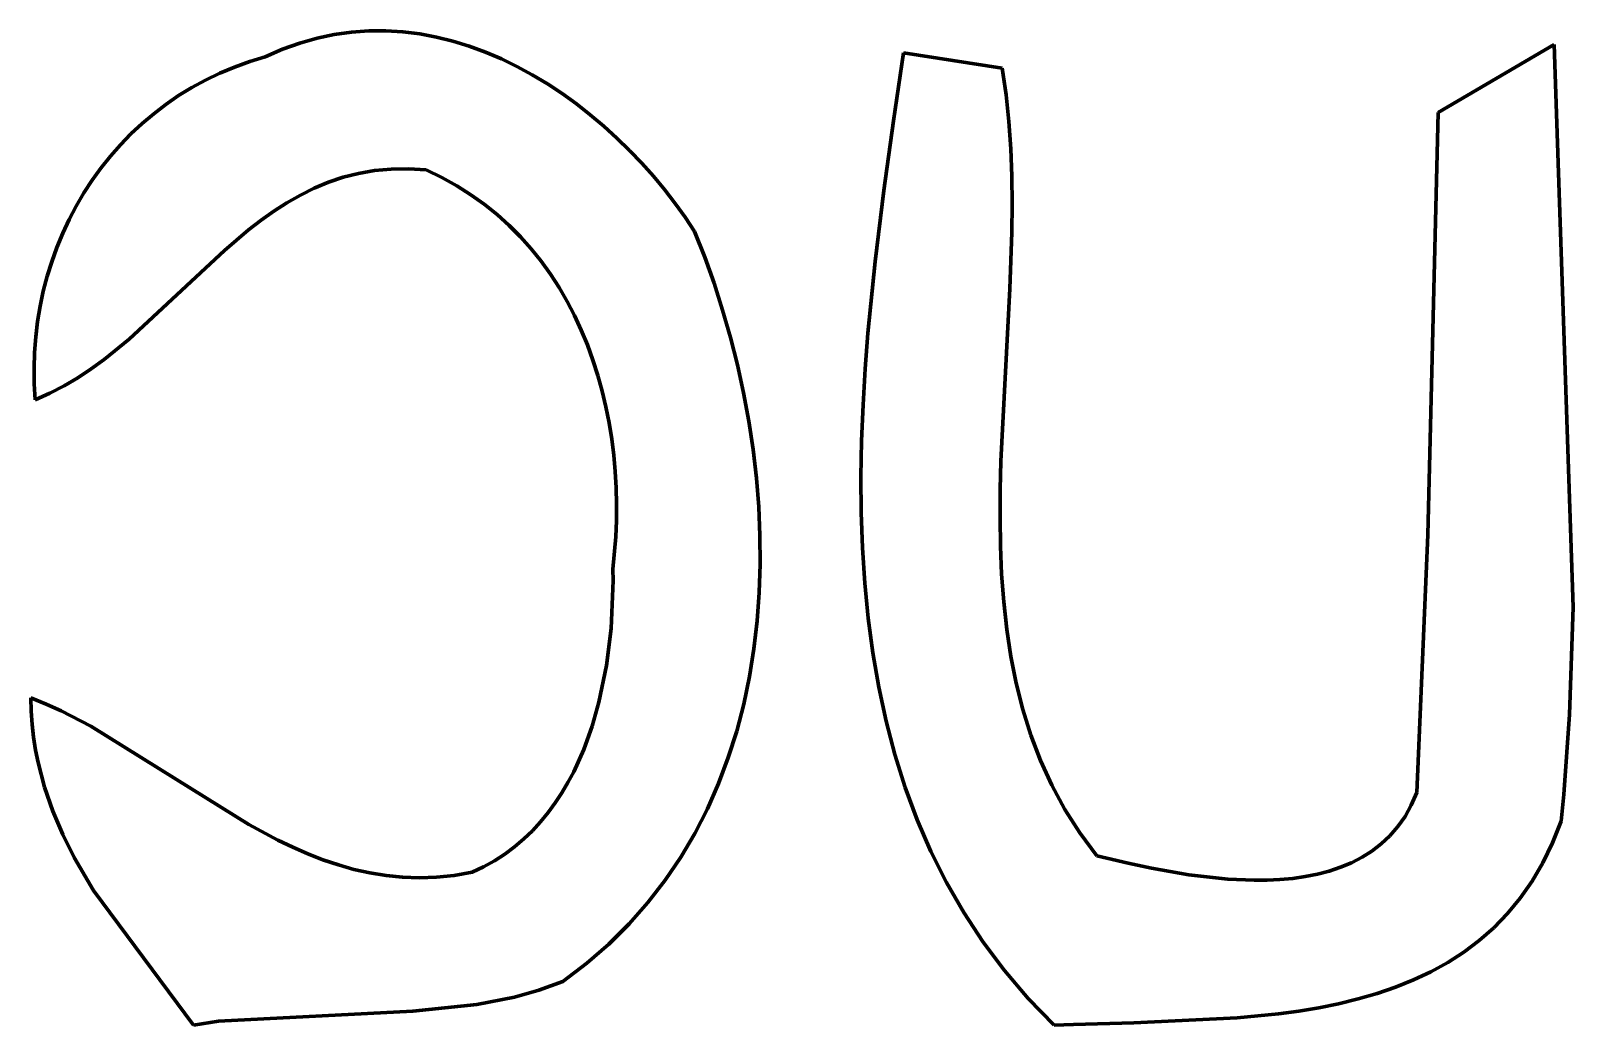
# Model space of a CAD drawing. Header units: millimetres. Extents: x 0 to 18.7, y 0 to 10.7.
# Drawn here: x 11.276 to 12.197, y 8.172 to 8.766 of the extents above; entities that cross this region are included whole.
import ezdxf

# ---------------------------------------------------------------- set-up
doc = ezdxf.new("R2010")
doc.units = ezdxf.units.MM
doc.layers.add('color#000000ff', color=7, linetype='CONTINUOUS', lineweight=100)
doc.layers.add('color#ffffffff', color=7, linetype='CONTINUOUS', lineweight=100)

msp = doc.modelspace()

# ---------------------------------------------------------------- linework, layer by layer
at = {"layer": 'color#000000ff'}
for p, q in [((11.42654, 8.75544), (11.43684, 8.75917)), ((11.43684, 8.75917), (11.44715, 8.76211)), ((11.44715, 8.76211), (11.45746, 8.76428)), ((11.45746, 8.76428), (11.46775, 8.76571)), ((11.46775, 8.76571), (11.478, 8.76643)), ((11.478, 8.76643), (11.48821, 8.76646)), ((11.48821, 8.76646), (11.49836, 8.76584)), ((11.49836, 8.76584), (11.50844, 8.76458)), ((11.50844, 8.76458), (11.51843, 8.76271)), ((11.51843, 8.76271), (11.52831, 8.76026)), ((11.52831, 8.76026), (11.53808, 8.75725)), ((11.40692, 8.74807), (11.41627, 8.75089)), ((11.41627, 8.75089), (11.42654, 8.75544)), ((11.53808, 8.75725), (11.54772, 8.75372)), ((11.54772, 8.75372), (11.55721, 8.74968)), ((11.79148, 8.71263), (11.79739, 8.7534)), ((11.79739, 8.7534), (11.85625, 8.7441)), ((12.11666, 8.71773), (12.18599, 8.75839)), ((12.18599, 8.75839), (12.19728, 8.42202)), ((11.38057, 8.73706), (11.38906, 8.74114)), ((11.38906, 8.74114), (11.39785, 8.74482)), ((11.39785, 8.74482), (11.40692, 8.74807)), ((11.55721, 8.74968), (11.56655, 8.74517)), ((11.56655, 8.74517), (11.57571, 8.7402)), ((11.85625, 8.7441), (11.85859, 8.72832)), ((11.36447, 8.72774), (11.37237, 8.73259)), ((11.37237, 8.73259), (11.38057, 8.73706)), ((11.57571, 8.7402), (11.58468, 8.73482)), ((11.58468, 8.73482), (11.59345, 8.72903)), ((11.3496, 8.71697), (11.35688, 8.72253)), ((11.35688, 8.72253), (11.36447, 8.72774)), ((11.59345, 8.72903), (11.60201, 8.72287)), ((11.60201, 8.72287), (11.61034, 8.71637)), ((11.85859, 8.72832), (11.8603, 8.7123)), ((11.34264, 8.71108), (11.3496, 8.71697)), ((11.61034, 8.71637), (11.61843, 8.70955)), ((12.11051, 8.4654), (12.11666, 8.71773)), ((11.3297, 8.69836), (11.33601, 8.70487)), ((11.33601, 8.70487), (11.34264, 8.71108)), ((11.61843, 8.70955), (11.62625, 8.70243)), ((11.7857, 8.67097), (11.79148, 8.71263)), ((11.8603, 8.7123), (11.86143, 8.69605)), ((11.32373, 8.69156), (11.3297, 8.69836)), ((11.62625, 8.70243), (11.63381, 8.69505)), ((11.63381, 8.69505), (11.64108, 8.68743)), ((11.86143, 8.69605), (11.86206, 8.6796)), ((11.3181, 8.68448), (11.32373, 8.69156)), ((11.64108, 8.68743), (11.64805, 8.67959)), ((11.30788, 8.66957), (11.31282, 8.67715)), ((11.31282, 8.67715), (11.3181, 8.68448)), ((11.46282, 8.67895), (11.45399, 8.67597)), ((11.47198, 8.6813), (11.46282, 8.67895)), ((11.4815, 8.68296), (11.47198, 8.6813)), ((11.49139, 8.68389), (11.4815, 8.68296)), ((11.50168, 8.68403), (11.49139, 8.68389)), ((11.51241, 8.68334), (11.50168, 8.68403)), ((11.52172, 8.67884), (11.51241, 8.68334)), ((11.53058, 8.67391), (11.52172, 8.67884)), ((11.64805, 8.67959), (11.65471, 8.67157)), ((11.86206, 8.6796), (11.86225, 8.66297)), ((11.30331, 8.66176), (11.30788, 8.66957)), ((11.43719, 8.66829), (11.42917, 8.6637)), ((11.44545, 8.6724), (11.43719, 8.66829)), ((11.45399, 8.67597), (11.44545, 8.6724)), ((11.53902, 8.66856), (11.53058, 8.67391)), ((11.54704, 8.66281), (11.53902, 8.66856)), ((11.65471, 8.67157), (11.66104, 8.66338)), ((11.78046, 8.62863), (11.7857, 8.67097)), ((11.2991, 8.65374), (11.30331, 8.66176)), ((11.42137, 8.65867), (11.41376, 8.65325)), ((11.42917, 8.6637), (11.42137, 8.65867)), ((11.55463, 8.65669), (11.54704, 8.66281)), ((11.66104, 8.66338), (11.66702, 8.65506)), ((11.86225, 8.66297), (11.86207, 8.6462)), ((11.29525, 8.64551), (11.2991, 8.65374)), ((11.41376, 8.65325), (11.40631, 8.64749)), ((11.56181, 8.65021), (11.55463, 8.65669)), ((11.56859, 8.64338), (11.56181, 8.65021)), ((11.66702, 8.65506), (11.67266, 8.64664)), ((11.29179, 8.6371), (11.29525, 8.64551)), ((11.40631, 8.64749), (11.3918, 8.63516)), ((11.57495, 8.63624), (11.56859, 8.64338)), ((11.67266, 8.64664), (11.67866, 8.63129)), ((11.86207, 8.6462), (11.86089, 8.61228)), ((11.2887, 8.62852), (11.29179, 8.6371)), ((11.3918, 8.63516), (11.33499, 8.58226)), ((11.58092, 8.62879), (11.57495, 8.63624)), ((11.67866, 8.63129), (11.68423, 8.6156)), ((11.28599, 8.61978), (11.2887, 8.62852)), ((11.58649, 8.62106), (11.58092, 8.62879)), ((11.59167, 8.61306), (11.58649, 8.62106)), ((11.77616, 8.58588), (11.78046, 8.62863)), ((11.28368, 8.6109), (11.28599, 8.61978)), ((11.59647, 8.60481), (11.59167, 8.61306)), ((11.68423, 8.6156), (11.68936, 8.59961)), ((11.86089, 8.61228), (11.85557, 8.5094)), ((11.28176, 8.6019), (11.28368, 8.6109)), ((11.60089, 8.59633), (11.59647, 8.60481)), ((11.28024, 8.59278), (11.28176, 8.6019)), ((11.60493, 8.58765), (11.60089, 8.59633)), ((11.68936, 8.59961), (11.69402, 8.58333)), ((11.27914, 8.58356), (11.28024, 8.59278)), ((11.6086, 8.57877), (11.60493, 8.58765)), ((11.77449, 8.56442), (11.77616, 8.58588)), ((11.27844, 8.57426), (11.27914, 8.58356)), ((11.33499, 8.58226), (11.32002, 8.57012)), ((11.6119, 8.56972), (11.6086, 8.57877)), ((11.69402, 8.58333), (11.69819, 8.56683)), ((11.27817, 8.56489), (11.27844, 8.57426)), ((11.32002, 8.57012), (11.31227, 8.56448)), ((11.61485, 8.56052), (11.6119, 8.56972)), ((11.69819, 8.56683), (11.70185, 8.55012)), ((11.27832, 8.55547), (11.27817, 8.56489)), ((11.30431, 8.5592), (11.29611, 8.55433)), ((11.31227, 8.56448), (11.30431, 8.5592)), ((11.61744, 8.55118), (11.61485, 8.56052)), ((11.77319, 8.54294), (11.77449, 8.56442)), ((11.27889, 8.54601), (11.27832, 8.55547)), ((11.28765, 8.54992), (11.27889, 8.54601)), ((11.29611, 8.55433), (11.28765, 8.54992)), ((11.61968, 8.54172), (11.61744, 8.55118)), ((11.70185, 8.55012), (11.70497, 8.53326)), ((11.62157, 8.53217), (11.61968, 8.54172)), ((11.77233, 8.52148), (11.77319, 8.54294)), ((11.62312, 8.52254), (11.62157, 8.53217)), ((11.70497, 8.53326), (11.70753, 8.51628)), ((11.62434, 8.51285), (11.62312, 8.52254)), ((11.77195, 8.50007), (11.77233, 8.52148)), ((11.62522, 8.50311), (11.62434, 8.51285)), ((11.70753, 8.51628), (11.70952, 8.49921)), ((11.62578, 8.49336), (11.62522, 8.50311)), ((11.85557, 8.5094), (11.85514, 8.49234)), ((11.62602, 8.4836), (11.62578, 8.49336)), ((11.70952, 8.49921), (11.71091, 8.4821)), ((11.7721, 8.47873), (11.77195, 8.50007)), ((11.85514, 8.49234), (11.85502, 8.47536)), ((11.62594, 8.47385), (11.62602, 8.4836)), ((11.62555, 8.46414), (11.62594, 8.47385)), ((11.71091, 8.4821), (11.71167, 8.46498)), ((11.77283, 8.4575), (11.7721, 8.47873)), ((11.85502, 8.47536), (11.85529, 8.4585)), ((11.71167, 8.46498), (11.71179, 8.44789)), ((12.1039, 8.31129), (12.11051, 8.4654)), ((11.62385, 8.44489), (11.62555, 8.46414)), ((11.77419, 8.4364), (11.77283, 8.4575)), ((11.85529, 8.4585), (11.85599, 8.44177)), ((11.71179, 8.44789), (11.71124, 8.43087)), ((11.62273, 8.40927), (11.62393, 8.43796)), ((11.62393, 8.43796), (11.62385, 8.44489)), ((11.85599, 8.44177), (11.85722, 8.4252)), ((11.71124, 8.43087), (11.71001, 8.41395)), ((11.77624, 8.41547), (11.77419, 8.4364)), ((11.85722, 8.4252), (11.85903, 8.40882)), ((12.19728, 8.42202), (12.19504, 8.35805)), ((11.62002, 8.38724), (11.62273, 8.40927)), ((11.71001, 8.41395), (11.70806, 8.39718)), ((11.77901, 8.39474), (11.77624, 8.41547)), ((11.85903, 8.40882), (11.86149, 8.39264)), ((11.70806, 8.39718), (11.70539, 8.38059)), ((11.78256, 8.37424), (11.77901, 8.39474)), ((11.86149, 8.39264), (11.86466, 8.37669)), ((11.61553, 8.36531), (11.62002, 8.38724)), ((11.70539, 8.38059), (11.70196, 8.36421)), ((11.78694, 8.35399), (11.78256, 8.37424)), ((11.86466, 8.37669), (11.86863, 8.361)), ((11.27643, 8.35996), (11.27624, 8.36795)), ((11.27624, 8.36795), (11.28539, 8.3642)), ((11.28539, 8.3642), (11.29441, 8.36008)), ((11.61145, 8.35099), (11.61553, 8.36531)), ((11.70196, 8.36421), (11.69775, 8.3481)), ((11.27697, 8.3521), (11.27643, 8.35996)), ((11.29441, 8.36008), (11.31214, 8.35091)), ((11.7922, 8.33404), (11.78694, 8.35399)), ((11.86863, 8.361), (11.87345, 8.34559)), ((12.19504, 8.35805), (12.19163, 8.31017)), ((11.27786, 8.34435), (11.27697, 8.3521)), ((11.31214, 8.35091), (11.37217, 8.31348)), ((11.60643, 8.33709), (11.61145, 8.35099)), ((11.69775, 8.3481), (11.69275, 8.33227)), ((11.87345, 8.34559), (11.8792, 8.33047)), ((11.27906, 8.33672), (11.27786, 8.34435)), ((11.28058, 8.3292), (11.27906, 8.33672)), ((11.60041, 8.32376), (11.60643, 8.33709)), ((11.28448, 8.31447), (11.28058, 8.3292)), ((11.69275, 8.33227), (11.68692, 8.31678)), ((11.79839, 8.3144), (11.7922, 8.33404)), ((11.8792, 8.33047), (11.88594, 8.31569)), ((11.59332, 8.31112), (11.597, 8.31734)), ((11.597, 8.31734), (11.60041, 8.32376)), ((11.28946, 8.30015), (11.28448, 8.31447)), ((11.37217, 8.31348), (11.40639, 8.29233)), ((11.58936, 8.30512), (11.59332, 8.31112)), ((11.68692, 8.31678), (11.68025, 8.30166)), ((11.80555, 8.29511), (11.79839, 8.3144)), ((11.88594, 8.31569), (11.89373, 8.30126)), ((12.10064, 8.30387), (12.1039, 8.31129)), ((12.19163, 8.31017), (12.19011, 8.29424)), ((11.2954, 8.28619), (11.28946, 8.30015)), ((11.58057, 8.29383), (11.58511, 8.29935)), ((11.58511, 8.29935), (11.58936, 8.30512)), ((11.68025, 8.30166), (11.67273, 8.28695)), ((11.89373, 8.30126), (11.90265, 8.2872)), ((12.09686, 8.29713), (12.10064, 8.30387)), ((11.40639, 8.29233), (11.42382, 8.28291)), ((11.57572, 8.28857), (11.58057, 8.29383)), ((11.81374, 8.27619), (11.80555, 8.29511)), ((12.08786, 8.28558), (12.09259, 8.29104)), ((12.09259, 8.29104), (12.09686, 8.29713)), ((12.19011, 8.29424), (12.18498, 8.28132)), ((11.30218, 8.27257), (11.2954, 8.28619)), ((11.42382, 8.28291), (11.43266, 8.27864)), ((11.56508, 8.27894), (11.57056, 8.2836)), ((11.57056, 8.2836), (11.57572, 8.28857)), ((11.67273, 8.28695), (11.66431, 8.27268)), ((11.90265, 8.2872), (11.91277, 8.27354)), ((12.07714, 8.27641), (12.08269, 8.28071)), ((12.08269, 8.28071), (12.08786, 8.28558)), ((12.18498, 8.28132), (12.17918, 8.26937)), ((11.31369, 8.25273), (11.30218, 8.27257)), ((11.43266, 8.27864), (11.44161, 8.27472)), ((11.44161, 8.27472), (11.45068, 8.27118)), ((11.45068, 8.27118), (11.45988, 8.26807)), ((11.55313, 8.27061), (11.55927, 8.2746)), ((11.55927, 8.2746), (11.56508, 8.27894)), ((11.66431, 8.27268), (11.65499, 8.2589)), ((11.82301, 8.25769), (11.81374, 8.27619)), ((11.91277, 8.27354), (11.9187, 8.2721)), ((11.9187, 8.2721), (11.93153, 8.26911)), ((12.06496, 8.26942), (12.07121, 8.27266)), ((12.07121, 8.27266), (12.07714, 8.27641)), ((11.45988, 8.26807), (11.46922, 8.26543)), ((11.46922, 8.26543), (11.47872, 8.26331)), ((11.47872, 8.26331), (11.4884, 8.26175)), ((11.4884, 8.26175), (11.49825, 8.26078)), ((11.51858, 8.2608), (11.52908, 8.26187)), ((11.52908, 8.26187), (11.53982, 8.26371)), ((11.53982, 8.26371), (11.54665, 8.26697)), ((11.54665, 8.26697), (11.55313, 8.27061)), ((11.93153, 8.26911), (11.94543, 8.26616)), ((11.94543, 8.26616), (11.96774, 8.26226)), ((11.96774, 8.26226), (11.99105, 8.25963)), ((12.03724, 8.26112), (12.04451, 8.26256)), ((12.04451, 8.26256), (12.05157, 8.2644)), ((12.05157, 8.2644), (12.0584, 8.26668)), ((12.0584, 8.26668), (12.06496, 8.26942)), ((12.17918, 8.26937), (12.17273, 8.25837)), ((11.37333, 8.17236), (11.31369, 8.25273)), ((11.49825, 8.26078), (11.50831, 8.26045)), ((11.50831, 8.26045), (11.51858, 8.2608)), ((11.65499, 8.2589), (11.64474, 8.24563)), ((11.83341, 8.23963), (11.82301, 8.25769)), ((11.99105, 8.25963), (12.00673, 8.25895)), ((12.00673, 8.25895), (12.0145, 8.25901)), ((12.0145, 8.25901), (12.0222, 8.25938)), ((12.0222, 8.25938), (12.02979, 8.26007)), ((12.02979, 8.26007), (12.03724, 8.26112)), ((12.17273, 8.25837), (12.16568, 8.24826)), ((11.64474, 8.24563), (11.63353, 8.23293)), ((12.16568, 8.24826), (12.15805, 8.23902)), ((11.84498, 8.22203), (11.83341, 8.23963)), ((12.15805, 8.23902), (12.14987, 8.2306)), ((11.63353, 8.23293), (11.62136, 8.22082)), ((12.14987, 8.2306), (12.14118, 8.22295)), ((11.62136, 8.22082), (11.60818, 8.20935)), ((11.85778, 8.20494), (11.84498, 8.22203)), ((12.13202, 8.21605), (12.12241, 8.20985)), ((12.14118, 8.22295), (12.13202, 8.21605)), ((11.60818, 8.20935), (11.594, 8.19854)), ((12.12241, 8.20985), (12.11238, 8.20431)), ((11.594, 8.19854), (11.57966, 8.19331)), ((11.87185, 8.18837), (11.85778, 8.20494)), ((12.10198, 8.1994), (12.09123, 8.19507)), ((12.11238, 8.20431), (12.10198, 8.1994)), ((11.56502, 8.18916), (11.54259, 8.18468)), ((11.57966, 8.19331), (11.56502, 8.18916)), ((11.88725, 8.17237), (11.87185, 8.18837)), ((12.08017, 8.19128), (12.06882, 8.188)), ((12.09123, 8.19507), (12.08017, 8.19128)), ((11.50428, 8.18068), (11.38828, 8.17466)), ((11.54259, 8.18468), (11.50428, 8.18068)), ((12.02129, 8.17912), (11.99669, 8.17667)), ((12.03343, 8.18078), (12.02129, 8.17912)), ((12.04542, 8.18279), (12.03343, 8.18078)), ((12.05723, 8.18518), (12.04542, 8.18279)), ((12.06882, 8.188), (12.05723, 8.18518)), ((11.38828, 8.17466), (11.37333, 8.17236)), ((11.89887, 8.17283), (11.88725, 8.17237)), ((11.93487, 8.17385), (11.89887, 8.17283)), ((11.99669, 8.17667), (11.93487, 8.17385))]:
    msp.add_line(p, q, dxfattribs=at)
at = {"layer": 'color#ffffffff'}
for p, q in [((11.43684, 8.75917), (11.42654, 8.75544)), ((11.44715, 8.76211), (11.43684, 8.75917)), ((11.45746, 8.76428), (11.44715, 8.76211)), ((11.46775, 8.76571), (11.45746, 8.76428)), ((11.478, 8.76643), (11.46775, 8.76571)), ((11.48821, 8.76646), (11.478, 8.76643)), ((11.49836, 8.76584), (11.48821, 8.76646)), ((11.50844, 8.76458), (11.49836, 8.76584)), ((11.51843, 8.76271), (11.50844, 8.76458)), ((11.52831, 8.76026), (11.51843, 8.76271)), ((11.53808, 8.75725), (11.52831, 8.76026)), ((11.41627, 8.75089), (11.40692, 8.74807)), ((11.42654, 8.75544), (11.41627, 8.75089)), ((11.54772, 8.75372), (11.53808, 8.75725)), ((11.55721, 8.74968), (11.54772, 8.75372)), ((11.79739, 8.7534), (11.79148, 8.71263)), ((11.85625, 8.7441), (11.79739, 8.7534)), ((12.18599, 8.75839), (12.11666, 8.71773)), ((12.19728, 8.42202), (12.18599, 8.75839)), ((11.38906, 8.74114), (11.38057, 8.73706)), ((11.39785, 8.74482), (11.38906, 8.74114)), ((11.40692, 8.74807), (11.39785, 8.74482)), ((11.56655, 8.74517), (11.55721, 8.74968)), ((11.57571, 8.7402), (11.56655, 8.74517)), ((11.85859, 8.72832), (11.85625, 8.7441)), ((11.37237, 8.73259), (11.36447, 8.72774)), ((11.38057, 8.73706), (11.37237, 8.73259)), ((11.58468, 8.73482), (11.57571, 8.7402)), ((11.59345, 8.72903), (11.58468, 8.73482)), ((11.35688, 8.72253), (11.3496, 8.71697)), ((11.36447, 8.72774), (11.35688, 8.72253)), ((11.60201, 8.72287), (11.59345, 8.72903)), ((11.61034, 8.71637), (11.60201, 8.72287)), ((11.8603, 8.7123), (11.85859, 8.72832)), ((11.3496, 8.71697), (11.34264, 8.71108)), ((11.61843, 8.70955), (11.61034, 8.71637)), ((12.11666, 8.71773), (12.11051, 8.4654)), ((11.33601, 8.70487), (11.3297, 8.69836)), ((11.34264, 8.71108), (11.33601, 8.70487)), ((11.62625, 8.70243), (11.61843, 8.70955)), ((11.79148, 8.71263), (11.7857, 8.67097)), ((11.86143, 8.69605), (11.8603, 8.7123)), ((11.3297, 8.69836), (11.32373, 8.69156)), ((11.63381, 8.69505), (11.62625, 8.70243)), ((11.64108, 8.68743), (11.63381, 8.69505)), ((11.86206, 8.6796), (11.86143, 8.69605)), ((11.32373, 8.69156), (11.3181, 8.68448)), ((11.64805, 8.67959), (11.64108, 8.68743)), ((11.31282, 8.67715), (11.30788, 8.66957)), ((11.3181, 8.68448), (11.31282, 8.67715)), ((11.45399, 8.67597), (11.46282, 8.67895)), ((11.46282, 8.67895), (11.47198, 8.6813)), ((11.47198, 8.6813), (11.4815, 8.68296)), ((11.4815, 8.68296), (11.49139, 8.68389)), ((11.49139, 8.68389), (11.50168, 8.68403)), ((11.50168, 8.68403), (11.51241, 8.68334)), ((11.51241, 8.68334), (11.52172, 8.67884)), ((11.52172, 8.67884), (11.53058, 8.67391)), ((11.65471, 8.67157), (11.64805, 8.67959)), ((11.86225, 8.66297), (11.86206, 8.6796)), ((11.30788, 8.66957), (11.30331, 8.66176)), ((11.42917, 8.6637), (11.43719, 8.66829)), ((11.43719, 8.66829), (11.44545, 8.6724)), ((11.44545, 8.6724), (11.45399, 8.67597)), ((11.53058, 8.67391), (11.53902, 8.66856)), ((11.53902, 8.66856), (11.54704, 8.66281)), ((11.66104, 8.66338), (11.65471, 8.67157)), ((11.7857, 8.67097), (11.78046, 8.62863)), ((11.30331, 8.66176), (11.2991, 8.65374)), ((11.41376, 8.65325), (11.42137, 8.65867)), ((11.42137, 8.65867), (11.42917, 8.6637)), ((11.54704, 8.66281), (11.55463, 8.65669)), ((11.66702, 8.65506), (11.66104, 8.66338)), ((11.86207, 8.6462), (11.86225, 8.66297)), ((11.2991, 8.65374), (11.29525, 8.64551)), ((11.40631, 8.64749), (11.41376, 8.65325)), ((11.55463, 8.65669), (11.56181, 8.65021)), ((11.56181, 8.65021), (11.56859, 8.64338)), ((11.67266, 8.64664), (11.66702, 8.65506)), ((11.29525, 8.64551), (11.29179, 8.6371)), ((11.3918, 8.63516), (11.40631, 8.64749)), ((11.56859, 8.64338), (11.57495, 8.63624)), ((11.67866, 8.63129), (11.67266, 8.64664)), ((11.86089, 8.61228), (11.86207, 8.6462)), ((11.29179, 8.6371), (11.2887, 8.62852)), ((11.33499, 8.58226), (11.3918, 8.63516)), ((11.57495, 8.63624), (11.58092, 8.62879)), ((11.68423, 8.6156), (11.67866, 8.63129)), ((11.2887, 8.62852), (11.28599, 8.61978)), ((11.58092, 8.62879), (11.58649, 8.62106)), ((11.58649, 8.62106), (11.59167, 8.61306)), ((11.78046, 8.62863), (11.77616, 8.58588)), ((11.28599, 8.61978), (11.28368, 8.6109)), ((11.59167, 8.61306), (11.59647, 8.60481)), ((11.68936, 8.59961), (11.68423, 8.6156)), ((11.85557, 8.5094), (11.86089, 8.61228)), ((11.28368, 8.6109), (11.28176, 8.6019)), ((11.59647, 8.60481), (11.60089, 8.59633)), ((11.28176, 8.6019), (11.28024, 8.59278)), ((11.60089, 8.59633), (11.60493, 8.58765)), ((11.69402, 8.58333), (11.68936, 8.59961)), ((11.28024, 8.59278), (11.27914, 8.58356)), ((11.60493, 8.58765), (11.6086, 8.57877)), ((11.77616, 8.58588), (11.77449, 8.56442)), ((11.27914, 8.58356), (11.27844, 8.57426)), ((11.32002, 8.57012), (11.33499, 8.58226)), ((11.6086, 8.57877), (11.6119, 8.56972)), ((11.69819, 8.56683), (11.69402, 8.58333)), ((11.27844, 8.57426), (11.27817, 8.56489)), ((11.31227, 8.56448), (11.32002, 8.57012)), ((11.6119, 8.56972), (11.61485, 8.56052)), ((11.70185, 8.55012), (11.69819, 8.56683)), ((11.27817, 8.56489), (11.27832, 8.55547)), ((11.29611, 8.55433), (11.30431, 8.5592)), ((11.30431, 8.5592), (11.31227, 8.56448)), ((11.61485, 8.56052), (11.61744, 8.55118)), ((11.77449, 8.56442), (11.77319, 8.54294)), ((11.27832, 8.55547), (11.27889, 8.54601)), ((11.27889, 8.54601), (11.28765, 8.54992)), ((11.28765, 8.54992), (11.29611, 8.55433)), ((11.61744, 8.55118), (11.61968, 8.54172)), ((11.70497, 8.53326), (11.70185, 8.55012)), ((11.61968, 8.54172), (11.62157, 8.53217)), ((11.77319, 8.54294), (11.77233, 8.52148)), ((11.62157, 8.53217), (11.62312, 8.52254)), ((11.70753, 8.51628), (11.70497, 8.53326)), ((11.62312, 8.52254), (11.62434, 8.51285)), ((11.77233, 8.52148), (11.77195, 8.50007)), ((11.62434, 8.51285), (11.62522, 8.50311)), ((11.70952, 8.49921), (11.70753, 8.51628)), ((11.62522, 8.50311), (11.62578, 8.49336)), ((11.85514, 8.49234), (11.85557, 8.5094)), ((11.62578, 8.49336), (11.62602, 8.4836)), ((11.71091, 8.4821), (11.70952, 8.49921)), ((11.77195, 8.50007), (11.7721, 8.47873)), ((11.85502, 8.47536), (11.85514, 8.49234)), ((11.62602, 8.4836), (11.62594, 8.47385)), ((11.62594, 8.47385), (11.62555, 8.46414)), ((11.71167, 8.46498), (11.71091, 8.4821)), ((11.7721, 8.47873), (11.77283, 8.4575)), ((11.85529, 8.4585), (11.85502, 8.47536)), ((11.71179, 8.44789), (11.71167, 8.46498)), ((12.11051, 8.4654), (12.1039, 8.31129)), ((11.62555, 8.46414), (11.62385, 8.44489)), ((11.77283, 8.4575), (11.77419, 8.4364)), ((11.85599, 8.44177), (11.85529, 8.4585)), ((11.71124, 8.43087), (11.71179, 8.44789)), ((11.62393, 8.43796), (11.62273, 8.40927)), ((11.62385, 8.44489), (11.62393, 8.43796)), ((11.85722, 8.4252), (11.85599, 8.44177)), ((11.71001, 8.41395), (11.71124, 8.43087)), ((11.77419, 8.4364), (11.77624, 8.41547)), ((11.85903, 8.40882), (11.85722, 8.4252)), ((12.19504, 8.35805), (12.19728, 8.42202)), ((11.62273, 8.40927), (11.62002, 8.38724)), ((11.70806, 8.39718), (11.71001, 8.41395)), ((11.77624, 8.41547), (11.77901, 8.39474)), ((11.86149, 8.39264), (11.85903, 8.40882)), ((11.70539, 8.38059), (11.70806, 8.39718)), ((11.77901, 8.39474), (11.78256, 8.37424)), ((11.86466, 8.37669), (11.86149, 8.39264)), ((11.62002, 8.38724), (11.61553, 8.36531)), ((11.70196, 8.36421), (11.70539, 8.38059)), ((11.78256, 8.37424), (11.78694, 8.35399)), ((11.86863, 8.361), (11.86466, 8.37669)), ((11.28539, 8.3642), (11.27624, 8.36795)), ((11.27624, 8.36795), (11.27643, 8.35996)), ((11.29441, 8.36008), (11.28539, 8.3642)), ((11.61553, 8.36531), (11.61145, 8.35099)), ((11.69775, 8.3481), (11.70196, 8.36421)), ((11.27643, 8.35996), (11.27697, 8.3521)), ((11.31214, 8.35091), (11.29441, 8.36008)), ((11.78694, 8.35399), (11.7922, 8.33404)), ((11.87345, 8.34559), (11.86863, 8.361)), ((12.19163, 8.31017), (12.19504, 8.35805)), ((11.27697, 8.3521), (11.27786, 8.34435)), ((11.37217, 8.31348), (11.31214, 8.35091)), ((11.61145, 8.35099), (11.60643, 8.33709)), ((11.69275, 8.33227), (11.69775, 8.3481)), ((11.8792, 8.33047), (11.87345, 8.34559)), ((11.27786, 8.34435), (11.27906, 8.33672)), ((11.27906, 8.33672), (11.28058, 8.3292)), ((11.60643, 8.33709), (11.60041, 8.32376)), ((11.28058, 8.3292), (11.28448, 8.31447)), ((11.68692, 8.31678), (11.69275, 8.33227)), ((11.7922, 8.33404), (11.79839, 8.3144)), ((11.88594, 8.31569), (11.8792, 8.33047)), ((11.597, 8.31734), (11.59332, 8.31112)), ((11.60041, 8.32376), (11.597, 8.31734)), ((11.28448, 8.31447), (11.28946, 8.30015)), ((11.40639, 8.29233), (11.37217, 8.31348)), ((11.59332, 8.31112), (11.58936, 8.30512)), ((11.68025, 8.30166), (11.68692, 8.31678)), ((11.79839, 8.3144), (11.80555, 8.29511)), ((11.89373, 8.30126), (11.88594, 8.31569)), ((12.1039, 8.31129), (12.10064, 8.30387)), ((12.19011, 8.29424), (12.19163, 8.31017)), ((11.28946, 8.30015), (11.2954, 8.28619)), ((11.58511, 8.29935), (11.58057, 8.29383)), ((11.58936, 8.30512), (11.58511, 8.29935)), ((11.67273, 8.28695), (11.68025, 8.30166)), ((11.90265, 8.2872), (11.89373, 8.30126)), ((12.10064, 8.30387), (12.09686, 8.29713)), ((11.42382, 8.28291), (11.40639, 8.29233)), ((11.58057, 8.29383), (11.57572, 8.28857)), ((11.80555, 8.29511), (11.81374, 8.27619)), ((12.09259, 8.29104), (12.08786, 8.28558)), ((12.09686, 8.29713), (12.09259, 8.29104)), ((12.18498, 8.28132), (12.19011, 8.29424)), ((11.2954, 8.28619), (11.30218, 8.27257)), ((11.43266, 8.27864), (11.42382, 8.28291)), ((11.57056, 8.2836), (11.56508, 8.27894)), ((11.57572, 8.28857), (11.57056, 8.2836)), ((11.66431, 8.27268), (11.67273, 8.28695)), ((11.91277, 8.27354), (11.90265, 8.2872)), ((12.08269, 8.28071), (12.07714, 8.27641)), ((12.08786, 8.28558), (12.08269, 8.28071)), ((12.17918, 8.26937), (12.18498, 8.28132)), ((11.30218, 8.27257), (11.31369, 8.25273)), ((11.44161, 8.27472), (11.43266, 8.27864)), ((11.45068, 8.27118), (11.44161, 8.27472)), ((11.45988, 8.26807), (11.45068, 8.27118)), ((11.55927, 8.2746), (11.55313, 8.27061)), ((11.56508, 8.27894), (11.55927, 8.2746)), ((11.65499, 8.2589), (11.66431, 8.27268)), ((11.81374, 8.27619), (11.82301, 8.25769)), ((11.9187, 8.2721), (11.91277, 8.27354)), ((11.93153, 8.26911), (11.9187, 8.2721)), ((12.07121, 8.27266), (12.06496, 8.26942)), ((12.07714, 8.27641), (12.07121, 8.27266)), ((11.46922, 8.26543), (11.45988, 8.26807)), ((11.47872, 8.26331), (11.46922, 8.26543)), ((11.4884, 8.26175), (11.47872, 8.26331)), ((11.49825, 8.26078), (11.4884, 8.26175)), ((11.52908, 8.26187), (11.51858, 8.2608)), ((11.53982, 8.26371), (11.52908, 8.26187)), ((11.54665, 8.26697), (11.53982, 8.26371)), ((11.55313, 8.27061), (11.54665, 8.26697)), ((11.94543, 8.26616), (11.93153, 8.26911)), ((11.96774, 8.26226), (11.94543, 8.26616)), ((11.99105, 8.25963), (11.96774, 8.26226)), ((12.04451, 8.26256), (12.03724, 8.26112)), ((12.05157, 8.2644), (12.04451, 8.26256)), ((12.0584, 8.26668), (12.05157, 8.2644)), ((12.06496, 8.26942), (12.0584, 8.26668)), ((12.17273, 8.25837), (12.17918, 8.26937)), ((11.31369, 8.25273), (11.37333, 8.17236)), ((11.50831, 8.26045), (11.49825, 8.26078)), ((11.51858, 8.2608), (11.50831, 8.26045)), ((11.64474, 8.24563), (11.65499, 8.2589)), ((11.82301, 8.25769), (11.83341, 8.23963)), ((12.00673, 8.25895), (11.99105, 8.25963)), ((12.0145, 8.25901), (12.00673, 8.25895)), ((12.0222, 8.25938), (12.0145, 8.25901)), ((12.02979, 8.26007), (12.0222, 8.25938)), ((12.03724, 8.26112), (12.02979, 8.26007)), ((12.16568, 8.24826), (12.17273, 8.25837)), ((11.63353, 8.23293), (11.64474, 8.24563)), ((12.15805, 8.23902), (12.16568, 8.24826)), ((11.83341, 8.23963), (11.84498, 8.22203)), ((12.14987, 8.2306), (12.15805, 8.23902)), ((11.62136, 8.22082), (11.63353, 8.23293)), ((12.14118, 8.22295), (12.14987, 8.2306)), ((11.60818, 8.20935), (11.62136, 8.22082)), ((11.84498, 8.22203), (11.85778, 8.20494)), ((12.12241, 8.20985), (12.13202, 8.21605)), ((12.13202, 8.21605), (12.14118, 8.22295)), ((11.594, 8.19854), (11.60818, 8.20935)), ((12.11238, 8.20431), (12.12241, 8.20985)), ((11.57966, 8.19331), (11.594, 8.19854)), ((11.85778, 8.20494), (11.87185, 8.18837)), ((12.09123, 8.19507), (12.10198, 8.1994)), ((12.10198, 8.1994), (12.11238, 8.20431)), ((11.54259, 8.18468), (11.56502, 8.18916)), ((11.56502, 8.18916), (11.57966, 8.19331)), ((11.87185, 8.18837), (11.88725, 8.17237)), ((12.06882, 8.188), (12.08017, 8.19128)), ((12.08017, 8.19128), (12.09123, 8.19507)), ((11.38828, 8.17466), (11.50428, 8.18068)), ((11.50428, 8.18068), (11.54259, 8.18468)), ((11.99669, 8.17667), (12.02129, 8.17912)), ((12.02129, 8.17912), (12.03343, 8.18078)), ((12.03343, 8.18078), (12.04542, 8.18279)), ((12.04542, 8.18279), (12.05723, 8.18518)), ((12.05723, 8.18518), (12.06882, 8.188)), ((11.37333, 8.17236), (11.38828, 8.17466)), ((11.88725, 8.17237), (11.89887, 8.17283)), ((11.89887, 8.17283), (11.93487, 8.17385)), ((11.93487, 8.17385), (11.99669, 8.17667))]:
    msp.add_line(p, q, dxfattribs=at)

doc.saveas('drawing.dxf')
